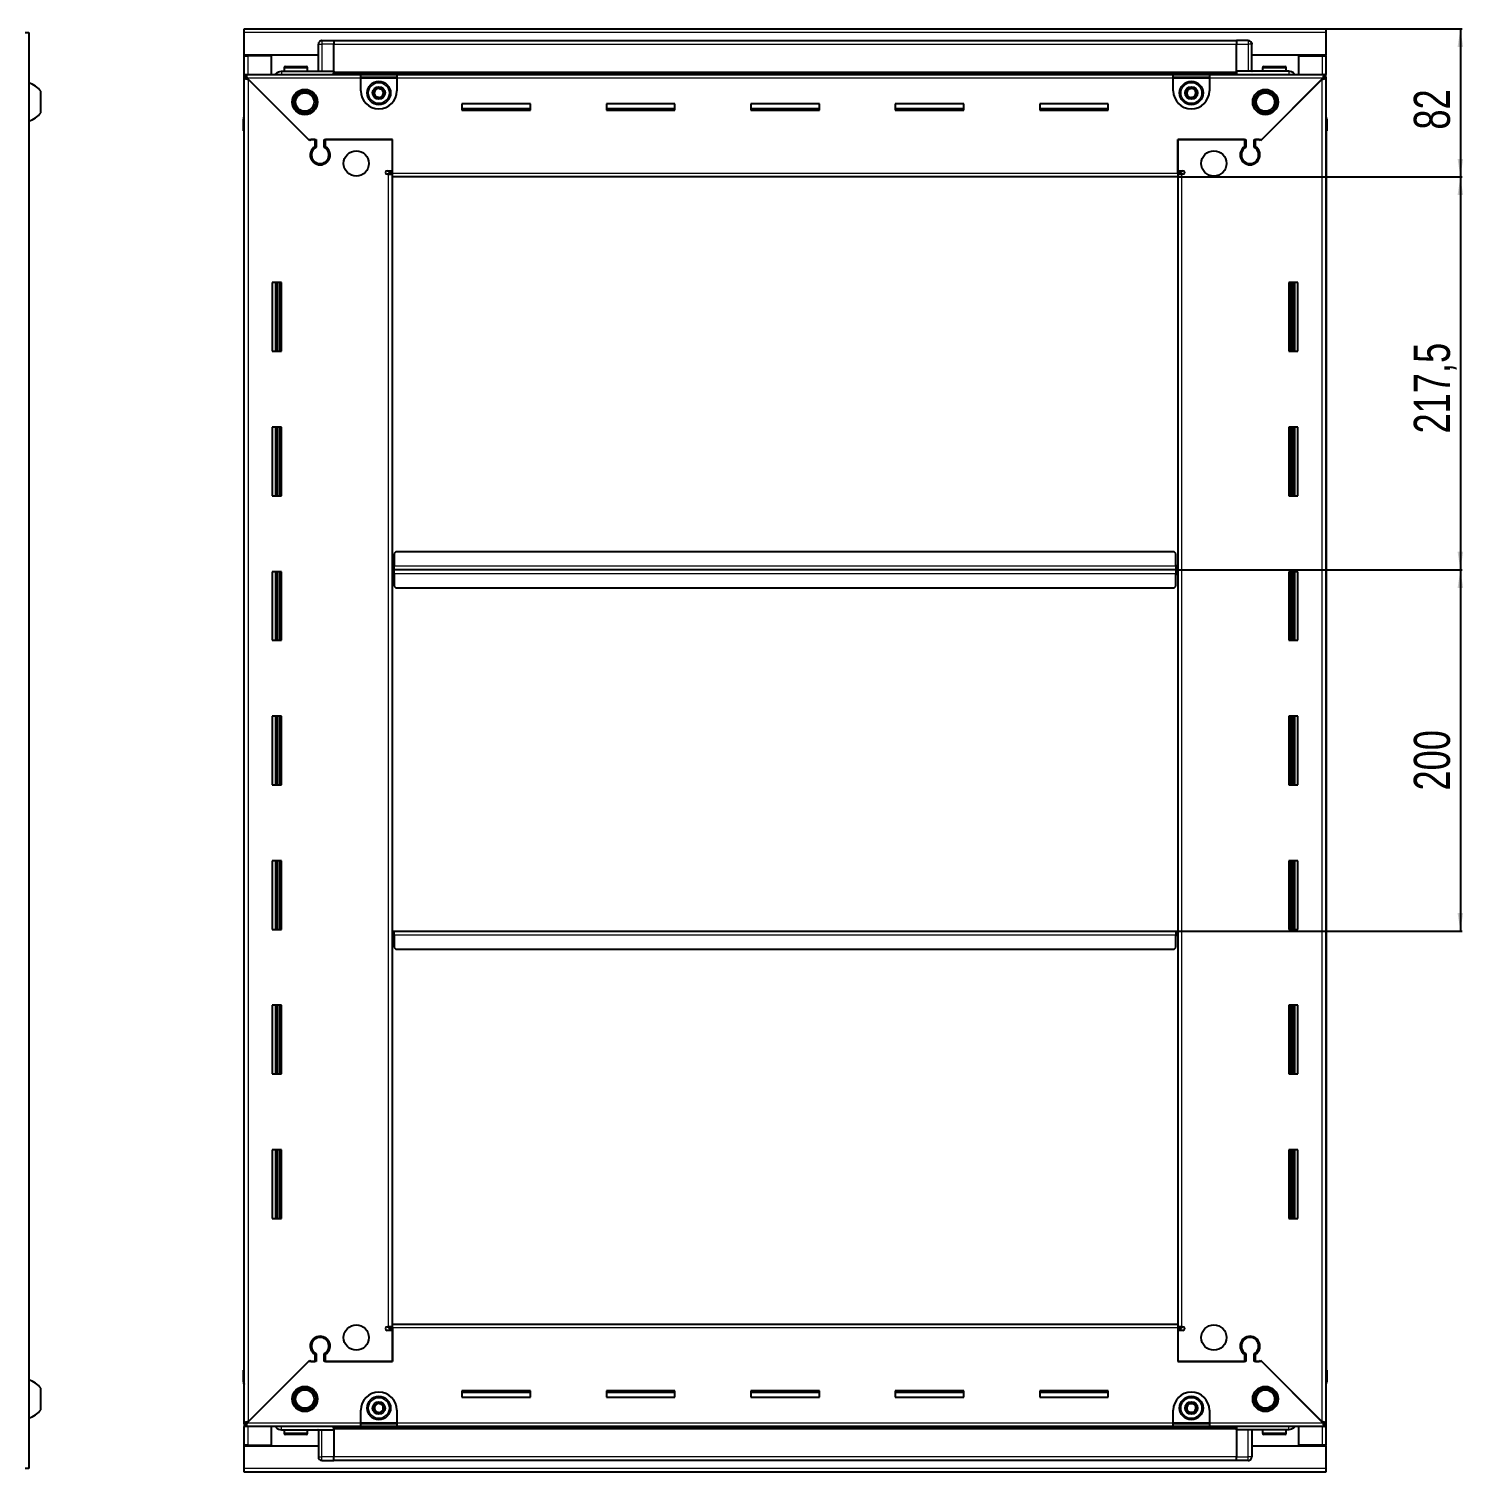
# Model space of a CAD drawing. Header units: millimetres. Extents: x 899 to 4713, y -1308 to 2022.
# Drawn here: x 3918 to 4713, y 1094 to 1893 of the extents above; entities that cross this region are included whole.
import ezdxf

# ---------------------------------------------------------------- set-up
doc = ezdxf.new("R2010")
doc.units = ezdxf.units.MM
doc.layers.add('FORMAT', color=7, linetype='Continuous')
doc.styles.add('SLDTEXTSTYLE0', font='TXT', dxfattribs={"width": 0.75})
doc.dimstyles.new('SLDDIMSTYLE0', dxfattribs={"dimtxt": 20, "dimasz": 10, "dimexe": 0, "dimexo": 0.0625, "dimgap": 5, "dimtad": 2, "dimdec": 1, "dimrnd": 1e-09, "dimzin": 12, "dimdsep": 46, "dimtxsty": 'SLDTEXTSTYLE0', "dimsah": 1, "dimcen": 0.09, "dimadec": 0, "dimazin": 3, "dimtfac": 1, "dimtofl": 0, "dimtmove": 0, "dimatfit": 3, "dimfxl": 0, "dimfrac": 2, "dimtolj": 1, "dimtzin": 12, "dimarcsym": 0})

# ---------------------------------------------------------------- blocks, each defined once
blk = doc.blocks.new('_D_5')
at = {"layer": 'FORMAT'}
for p, q in [((4636.6, 1893.43), (4712.09, 1893.43)), ((4711.09, 1893.43), (4711.09, 1811.43)), ((4554.6, 1811.43), (4712.09, 1811.43))]:
    blk.add_line(p, q, dxfattribs=at)
for points in [[(4711.09, 1893.43), (4709.55, 1883.43), (4712.63, 1883.43)], [(4711.09, 1811.43), (4712.63, 1821.43), (4709.55, 1821.43)]]:
    blk.add_solid(points, dxfattribs=at)
at = {"layer": 'FORMAT', "insert": (4685.31, 1837.66), "char_height": 20, "attachment_point": 1, "rotation": 90, "style": 'SLDTEXTSTYLE0'}
blk.add_mtext('82', dxfattribs=at)
blk = doc.blocks.new('_D_6')
at = {"layer": 'FORMAT'}
for p, q in [((4554.6, 1811.43), (4712.09, 1811.43)), ((4711.09, 1811.43), (4711.09, 1593.93)), ((4553.6, 1593.93), (4712.09, 1593.93))]:
    blk.add_line(p, q, dxfattribs=at)
for points in [[(4711.09, 1811.43), (4709.55, 1801.43), (4712.63, 1801.43)], [(4711.09, 1593.93), (4712.63, 1603.93), (4709.55, 1603.93)]]:
    blk.add_solid(points, dxfattribs=at)
at = {"layer": 'FORMAT', "insert": (4685.31, 1669.43), "char_height": 20, "attachment_point": 1, "rotation": 90, "style": 'SLDTEXTSTYLE0'}
blk.add_mtext('217,5', dxfattribs=at)
blk = doc.blocks.new('_D_7')
at = {"layer": 'FORMAT'}
for p, q in [((4553.6, 1593.93), (4712.09, 1593.93)), ((4711.09, 1593.93), (4711.09, 1393.93)), ((4553.6, 1393.93), (4712.09, 1393.93))]:
    blk.add_line(p, q, dxfattribs=at)
for points in [[(4711.09, 1593.93), (4709.55, 1583.93), (4712.63, 1583.93)], [(4711.09, 1393.93), (4712.63, 1403.93), (4709.55, 1403.93)]]:
    blk.add_solid(points, dxfattribs=at)
at = {"layer": 'FORMAT', "insert": (4685.31, 1471.77), "char_height": 20, "attachment_point": 1, "rotation": 90, "style": 'SLDTEXTSTYLE0'}
blk.add_mtext('200', dxfattribs=at)

msp = doc.modelspace()

# ---------------------------------------------------------------- linework, layer by layer
at = {"color": 7, "linetype": 'Continuous', "lineweight": 25}
for p, q in [((3916.15, 1891.33), (3918.25, 1891.33)), ((3918.25, 1891.33), (3918.25, 1096.53)), ((4037.59, 1893.43), (4636.59, 1893.43)), ((4037.59, 1891.33), (4037.59, 1893.43)), ((4037.59, 1878.93), (4037.59, 1891.33)), ((4079.27, 1886.43), (4079.27, 1886.43)), ((4080.59, 1886.93), (4087.09, 1886.93)), ((4080.59, 1886.93), (4087.09, 1886.93)), ((4087.09, 1886.93), (4087.09, 1886.93)), ((4087.09, 1886.93), (4087.09, 1886.93)), ((4087.09, 1886.93), (4087.09, 1884.93)), ((4587.09, 1886.78), (4087.09, 1886.78)), ((4587.09, 1886.93), (4587.09, 1886.93)), ((4593.59, 1886.93), (4587.09, 1886.93)), ((4593.59, 1886.93), (4587.09, 1886.93)), ((4587.09, 1886.93), (4587.09, 1884.93)), ((4636.59, 1893.43), (4636.59, 1891.33)), ((4636.59, 1891.33), (4636.59, 1878.93)), ((4078.59, 1878.93), (4037.59, 1878.93)), ((4037.59, 1878.43), (4037.59, 1878.93)), ((4037.59, 1868.18), (4037.59, 1878.43)), ((4037.59, 1878.43), (4039.69, 1878.43)), ((4039.09, 1878.43), (4039.09, 1878.93)), ((4052.59, 1878.43), (4039.69, 1878.43)), ((4052.59, 1868.18), (4052.59, 1878.43)), ((4078.59, 1869.93), (4078.59, 1884.93)), ((4087.09, 1869.93), (4087.09, 1884.93)), ((4587.09, 1869.93), (4587.09, 1884.93)), ((4595.59, 1884.93), (4595.59, 1884.93)), ((4595.59, 1869.93), (4595.59, 1884.93)), ((4636.59, 1878.93), (4595.59, 1878.93)), ((4621.59, 1878.43), (4634.49, 1878.43)), ((4621.59, 1868.18), (4621.59, 1878.43)), ((4634.49, 1878.43), (4636.59, 1878.43)), ((4635.09, 1878.43), (4635.09, 1878.93)), ((4636.59, 1878.43), (4636.59, 1878.93)), ((4636.59, 1878.43), (4636.59, 1868.18)), ((4058.09, 1869.93), (4087.09, 1869.93)), ((4059.59, 1871.83), (4059.59, 1869.93)), ((4060.39, 1872.63), (4071.79, 1872.63)), ((4072.59, 1869.93), (4072.59, 1871.83)), ((4087.01, 1868.18), (4087.09, 1869.9)), ((4087.09, 1869.93), (4087.09, 1869.43)), ((4587.09, 1869.93), (4587.09, 1869.43)), ((4616.09, 1869.93), (4587.09, 1869.93)), ((4587.09, 1869.9), (4587.16, 1868.18)), ((4601.59, 1871.83), (4601.59, 1869.93)), ((4602.39, 1872.63), (4613.79, 1872.63)), ((4614.59, 1869.93), (4614.59, 1871.83)), ((4037.59, 1866.68), (4037.59, 1868.18)), ((4037.59, 1868.18), (4038.59, 1868.18)), ((4037.59, 1866.18), (4037.59, 1866.68)), ((4037.59, 1866.68), (4038.59, 1866.68)), ((4037.59, 1121.68), (4037.59, 1866.18)), ((4039.09, 1866.18), (4037.59, 1866.18)), ((4038.59, 1868.18), (4102.09, 1868.18)), ((4038.59, 1866.68), (4038.59, 1868.18)), ((4039.19, 1866.08), (4073.09, 1832.18)), ((4073.79, 1831.48), (4039.69, 1865.58)), ((4087.09, 1868.78), (4587.09, 1868.78)), ((4102.09, 1866.08), (4102.09, 1868.18)), ((4102.09, 1868.18), (4122.09, 1868.18)), ((4102.09, 1866.68), (4122.09, 1866.68)), ((4102.09, 1859.18), (4102.09, 1866.08)), ((4122.09, 1868.18), (4122.09, 1866.08)), ((4122.09, 1868.18), (4552.09, 1868.18)), ((4122.09, 1866.08), (4122.09, 1859.18)), ((4552.09, 1866.08), (4552.09, 1868.18)), ((4552.09, 1868.18), (4572.09, 1868.18)), ((4552.09, 1866.68), (4572.09, 1866.68)), ((4552.09, 1859.18), (4552.09, 1866.08)), ((4572.09, 1868.18), (4635.59, 1868.18)), ((4572.09, 1868.18), (4572.09, 1866.08)), ((4572.09, 1866.08), (4572.09, 1859.18)), ((4634.49, 1865.58), (4600.39, 1831.48)), ((4601.09, 1832.18), (4634.99, 1866.08)), ((4635.09, 1866.18), (4636.59, 1866.18)), ((4635.59, 1866.68), (4635.59, 1868.18)), ((4635.59, 1868.18), (4636.59, 1868.18)), ((4635.59, 1866.68), (4636.59, 1866.68)), ((4636.59, 1866.68), (4636.59, 1868.18)), ((4636.59, 1866.68), (4636.59, 1866.18)), ((4636.59, 1866.18), (4636.59, 1121.68)), ((3924.85, 1846.93), (3924.85, 1858.93)), ((4196.09, 1851.93), (4158.09, 1851.93)), ((4158.09, 1851.93), (4158.09, 1848.43)), ((4196.09, 1849.18), (4158.09, 1849.18)), ((4158.09, 1848.43), (4196.09, 1848.43)), ((4196.09, 1848.43), (4196.09, 1851.93)), ((4276.09, 1851.93), (4238.09, 1851.93)), ((4238.09, 1851.93), (4238.09, 1848.43)), ((4276.09, 1849.18), (4238.09, 1849.18)), ((4238.09, 1848.43), (4276.09, 1848.43)), ((4276.09, 1848.43), (4276.09, 1851.93)), ((4356.09, 1851.93), (4318.09, 1851.93)), ((4318.09, 1851.93), (4318.09, 1848.43)), ((4356.09, 1849.18), (4318.09, 1849.18)), ((4318.09, 1848.43), (4356.09, 1848.43)), ((4356.09, 1848.43), (4356.09, 1851.93)), ((4436.09, 1851.93), (4398.09, 1851.93)), ((4398.09, 1851.93), (4398.09, 1848.43)), ((4436.09, 1849.18), (4398.09, 1849.18)), ((4398.09, 1848.43), (4436.09, 1848.43)), ((4436.09, 1848.43), (4436.09, 1851.93)), ((4516.09, 1851.93), (4478.09, 1851.93)), ((4478.09, 1851.93), (4478.09, 1848.43)), ((4516.09, 1849.18), (4478.09, 1849.18)), ((4478.09, 1848.43), (4516.09, 1848.43)), ((4516.09, 1848.43), (4516.09, 1851.93)), ((4037.09, 1843.43), (4037.09, 1836.93)), ((4037.09, 1836.93), (4037.09, 1843.43)), ((4636.59, 1844.76), (4636.59, 1844.76)), ((4637.09, 1843.43), (4637.09, 1836.93)), ((4637.09, 1836.93), (4637.09, 1843.43)), ((4037.09, 1836.93), (4037.09, 1836.93)), ((4037.59, 1836.93), (4037.09, 1836.93)), ((4037.24, 1836.93), (4037.24, 1150.93)), ((4073.09, 1832.18), (4077.29, 1832.18)), ((4074.49, 1832.18), (4073.79, 1831.48)), ((4076.59, 1832.18), (4074.49, 1832.18)), ((4076.59, 1832.18), (4076.59, 1828.29)), ((4077.29, 1832.18), (4077.29, 1827.9)), ((4081.89, 1832.18), (4119.59, 1832.18)), ((4081.89, 1827.9), (4081.89, 1832.18)), ((4082.59, 1828.29), (4082.59, 1832.18)), ((4119.59, 1832.18), (4082.59, 1832.18)), ((4119.59, 1813.53), (4119.59, 1832.18)), ((4119.59, 1814.93), (4119.59, 1832.18)), ((4554.59, 1832.18), (4592.29, 1832.18)), ((4554.59, 1813.53), (4554.59, 1832.18)), ((4554.59, 1832.18), (4554.59, 1814.93)), ((4591.59, 1832.18), (4554.59, 1832.18)), ((4591.59, 1832.18), (4591.59, 1828.29)), ((4592.29, 1832.18), (4592.29, 1827.9)), ((4596.89, 1832.18), (4601.09, 1832.18)), ((4596.89, 1827.9), (4596.89, 1832.18)), ((4599.69, 1832.18), (4597.59, 1832.18)), ((4597.59, 1828.29), (4597.59, 1832.18)), ((4600.39, 1831.48), (4599.69, 1832.18)), ((4636.59, 1836.93), (4637.09, 1836.93)), ((4636.94, 1150.93), (4636.94, 1836.93)), ((4637.09, 1836.93), (4637.09, 1836.93)), ((4637.09, 1836.93), (4637.09, 1836.93)), ((4077.59, 1819.32), (4077.59, 1818.56)), ((4116.74, 1814.93), (4119.59, 1814.93)), ((4119.59, 1813.93), (4117.59, 1813.93)), ((4117.59, 1813.93), (4117.59, 1812.93)), ((4554.59, 1814.93), (4557.44, 1814.93)), ((4556.59, 1813.93), (4554.59, 1813.93)), ((4556.59, 1812.93), (4556.59, 1813.93)), ((4596.59, 1819.32), (4596.59, 1818.56)), ((4117.49, 1812.93), (4116.74, 1812.93)), ((4117.49, 1812.93), (4119.59, 1812.93)), ((4119.59, 1811.43), (4119.59, 1813.53)), ((4554.59, 1811.43), (4119.59, 1811.43)), ((4119.59, 1176.43), (4119.59, 1811.43)), ((4554.59, 1813.53), (4554.59, 1811.43)), ((4554.59, 1812.93), (4556.69, 1812.93)), ((4554.59, 1811.43), (4554.59, 1176.43)), ((4557.44, 1812.93), (4556.69, 1812.93)), ((4058.09, 1752.93), (4053.09, 1752.93)), ((4053.09, 1752.93), (4053.09, 1714.93)), ((4055.24, 1714.93), (4055.24, 1752.93)), ((4057.03, 1714.93), (4057.03, 1752.93)), ((4057.07, 1714.93), (4057.07, 1752.93)), ((4058.09, 1714.93), (4058.09, 1752.93)), ((4616.09, 1752.93), (4616.09, 1714.93)), ((4621.09, 1752.93), (4616.09, 1752.93)), ((4617.11, 1752.93), (4617.11, 1714.93)), ((4617.15, 1752.93), (4617.15, 1714.93)), ((4618.94, 1752.93), (4618.94, 1714.93)), ((4621.09, 1714.93), (4621.09, 1752.93)), ((4053.09, 1714.93), (4058.09, 1714.93)), ((4616.09, 1714.93), (4621.09, 1714.93)), ((4058.09, 1672.93), (4053.09, 1672.93)), ((4053.09, 1672.93), (4053.09, 1634.93)), ((4055.24, 1634.93), (4055.24, 1672.93)), ((4057.03, 1634.93), (4057.03, 1672.93)), ((4057.07, 1634.93), (4057.07, 1672.93)), ((4058.09, 1634.93), (4058.09, 1672.93)), ((4616.09, 1672.93), (4616.09, 1634.93)), ((4621.09, 1672.93), (4616.09, 1672.93)), ((4617.11, 1672.93), (4617.11, 1634.93)), ((4617.15, 1672.93), (4617.15, 1634.93)), ((4618.94, 1672.93), (4618.94, 1634.93)), ((4621.09, 1634.93), (4621.09, 1672.93)), ((4053.09, 1634.93), (4058.09, 1634.93)), ((4616.09, 1634.93), (4621.09, 1634.93)), ((4121.59, 1603.93), (4120.59, 1602.93)), ((4120.59, 1602.93), (4120.59, 1596.03)), ((4552.59, 1603.93), (4121.59, 1603.93)), ((4553.59, 1602.93), (4552.59, 1603.93)), ((4553.59, 1596.03), (4553.59, 1602.93)), ((4058.09, 1592.93), (4053.09, 1592.93)), ((4053.09, 1592.93), (4053.09, 1554.93)), ((4055.24, 1554.93), (4055.24, 1592.93)), ((4057.03, 1554.93), (4057.03, 1592.93)), ((4057.07, 1554.93), (4057.07, 1592.93)), ((4058.09, 1554.93), (4058.09, 1592.93)), ((4120.34, 1593.93), (4119.59, 1593.93)), ((4120.59, 1596.78), (4120.34, 1596.78)), ((4120.34, 1596.78), (4120.34, 1593.93)), ((4120.34, 1593.93), (4120.34, 1591.08)), ((4120.34, 1591.08), (4120.59, 1591.08)), ((4120.59, 1593.93), (4120.59, 1596.03)), ((4120.59, 1591.83), (4120.59, 1593.93)), ((4553.59, 1593.93), (4120.59, 1593.93)), ((4120.59, 1591.83), (4120.59, 1584.93)), ((4553.84, 1596.78), (4553.59, 1596.78)), ((4553.59, 1596.03), (4553.59, 1593.93)), ((4553.59, 1593.93), (4553.59, 1591.83)), ((4553.59, 1584.93), (4553.59, 1591.83)), ((4553.59, 1591.08), (4553.84, 1591.08)), ((4553.84, 1593.93), (4553.84, 1596.78)), ((4553.84, 1591.08), (4553.84, 1593.93)), ((4554.59, 1593.93), (4553.84, 1593.93)), ((4616.09, 1592.93), (4616.09, 1554.93)), ((4621.09, 1592.93), (4616.09, 1592.93)), ((4617.11, 1592.93), (4617.11, 1554.93)), ((4617.15, 1592.93), (4617.15, 1554.93)), ((4618.94, 1592.93), (4618.94, 1554.93)), ((4621.09, 1554.93), (4621.09, 1592.93)), ((4120.59, 1584.93), (4121.59, 1583.93)), ((4121.59, 1583.93), (4552.59, 1583.93)), ((4552.59, 1583.93), (4553.59, 1584.93)), ((4053.09, 1554.93), (4058.09, 1554.93)), ((4616.09, 1554.93), (4621.09, 1554.93)), ((4058.09, 1512.93), (4053.09, 1512.93)), ((4053.09, 1512.93), (4053.09, 1474.93)), ((4055.24, 1474.93), (4055.24, 1512.93)), ((4057.03, 1474.93), (4057.03, 1512.93)), ((4057.07, 1474.93), (4057.07, 1512.93)), ((4058.09, 1474.93), (4058.09, 1512.93)), ((4616.09, 1512.93), (4616.09, 1474.93)), ((4621.09, 1512.93), (4616.09, 1512.93)), ((4617.11, 1512.93), (4617.11, 1474.93)), ((4617.15, 1512.93), (4617.15, 1474.93)), ((4618.94, 1512.93), (4618.94, 1474.93)), ((4621.09, 1474.93), (4621.09, 1512.93)), ((4053.09, 1474.93), (4058.09, 1474.93)), ((4616.09, 1474.93), (4621.09, 1474.93)), ((4058.09, 1432.93), (4053.09, 1432.93)), ((4053.09, 1432.93), (4053.09, 1394.93)), ((4055.24, 1394.93), (4055.24, 1432.93)), ((4057.03, 1394.93), (4057.03, 1432.93)), ((4057.07, 1394.93), (4057.07, 1432.93)), ((4058.09, 1394.93), (4058.09, 1432.93)), ((4616.09, 1432.93), (4616.09, 1394.93)), ((4621.09, 1432.93), (4616.09, 1432.93)), ((4617.11, 1432.93), (4617.11, 1394.93)), ((4617.15, 1432.93), (4617.15, 1394.93)), ((4618.94, 1432.93), (4618.94, 1394.93)), ((4621.09, 1394.93), (4621.09, 1432.93)), ((4053.09, 1394.93), (4058.09, 1394.93)), ((4119.59, 1393.93), (4120.34, 1393.93)), ((4120.34, 1393.93), (4120.34, 1391.08)), ((4120.34, 1391.08), (4120.59, 1391.08)), ((4120.59, 1391.83), (4120.59, 1393.93)), ((4120.59, 1393.93), (4553.59, 1393.93)), ((4120.59, 1391.83), (4120.59, 1384.93)), ((4553.59, 1393.93), (4553.59, 1391.83)), ((4553.59, 1384.93), (4553.59, 1391.83)), ((4553.59, 1391.08), (4553.84, 1391.08)), ((4553.84, 1391.08), (4553.84, 1393.93)), ((4553.84, 1393.93), (4554.59, 1393.93)), ((4616.09, 1394.93), (4621.09, 1394.93)), ((4120.59, 1384.93), (4121.59, 1383.93)), ((4121.59, 1383.93), (4552.59, 1383.93)), ((4552.59, 1383.93), (4553.59, 1384.93)), ((4058.09, 1352.93), (4053.09, 1352.93)), ((4053.09, 1352.93), (4053.09, 1314.93)), ((4055.24, 1314.93), (4055.24, 1352.93)), ((4057.03, 1314.93), (4057.03, 1352.93)), ((4057.07, 1314.93), (4057.07, 1352.93)), ((4058.09, 1314.93), (4058.09, 1352.93)), ((4616.09, 1352.93), (4616.09, 1314.93)), ((4621.09, 1352.93), (4616.09, 1352.93)), ((4617.11, 1352.93), (4617.11, 1314.93)), ((4617.15, 1352.93), (4617.15, 1314.93)), ((4618.94, 1352.93), (4618.94, 1314.93)), ((4621.09, 1314.93), (4621.09, 1352.93)), ((4053.09, 1314.93), (4058.09, 1314.93)), ((4616.09, 1314.93), (4621.09, 1314.93)), ((4058.09, 1272.93), (4053.09, 1272.93)), ((4053.09, 1272.93), (4053.09, 1234.93)), ((4055.24, 1234.93), (4055.24, 1272.93)), ((4057.03, 1234.93), (4057.03, 1272.93)), ((4057.07, 1234.93), (4057.07, 1272.93)), ((4058.09, 1234.93), (4058.09, 1272.93)), ((4616.09, 1272.93), (4616.09, 1234.93)), ((4621.09, 1272.93), (4616.09, 1272.93)), ((4617.11, 1272.93), (4617.11, 1234.93)), ((4617.15, 1272.93), (4617.15, 1234.93)), ((4618.94, 1272.93), (4618.94, 1234.93)), ((4621.09, 1234.93), (4621.09, 1272.93)), ((4053.09, 1234.93), (4058.09, 1234.93)), ((4616.09, 1234.93), (4621.09, 1234.93)), ((4116.74, 1174.93), (4117.49, 1174.93)), ((4119.59, 1174.93), (4117.49, 1174.93)), ((4117.59, 1174.93), (4117.59, 1173.93)), ((4119.59, 1176.43), (4554.59, 1176.43)), ((4119.59, 1174.33), (4119.59, 1176.43)), ((4554.59, 1176.43), (4554.59, 1174.33)), ((4556.69, 1174.93), (4554.59, 1174.93)), ((4556.59, 1173.93), (4556.59, 1174.93)), ((4556.69, 1174.93), (4557.44, 1174.93)), ((4077.59, 1169.31), (4077.59, 1168.55)), ((4119.59, 1172.93), (4116.74, 1172.93)), ((4117.59, 1173.93), (4119.59, 1173.93)), ((4119.59, 1174.33), (4119.59, 1155.68)), ((4119.59, 1155.68), (4119.59, 1172.93)), ((4554.59, 1174.33), (4554.59, 1155.68)), ((4554.59, 1173.93), (4556.59, 1173.93)), ((4554.59, 1172.93), (4554.59, 1155.68)), ((4557.44, 1172.93), (4554.59, 1172.93)), ((4596.59, 1169.31), (4596.59, 1168.55)), ((4076.59, 1159.57), (4076.59, 1155.68)), ((4077.29, 1159.97), (4077.29, 1155.68)), ((4081.89, 1155.68), (4081.89, 1159.97)), ((4082.59, 1155.68), (4082.59, 1159.57)), ((4591.59, 1159.57), (4591.59, 1155.68)), ((4592.29, 1159.97), (4592.29, 1155.68)), ((4596.89, 1155.68), (4596.89, 1159.97)), ((4597.59, 1155.68), (4597.59, 1159.57)), ((4037.09, 1144.43), (4037.09, 1150.93)), ((4037.09, 1150.93), (4037.09, 1150.93)), ((4037.09, 1150.93), (4037.09, 1150.93)), ((4037.09, 1150.93), (4037.09, 1144.43)), ((4037.59, 1150.93), (4037.09, 1150.93)), ((4073.09, 1155.68), (4039.19, 1121.78)), ((4039.69, 1122.28), (4073.79, 1156.38)), ((4077.29, 1155.68), (4073.09, 1155.68)), ((4073.79, 1156.38), (4074.49, 1155.68)), ((4074.49, 1155.68), (4076.59, 1155.68)), ((4119.59, 1155.68), (4081.89, 1155.68)), ((4082.59, 1155.68), (4119.59, 1155.68)), ((4592.29, 1155.68), (4554.59, 1155.68)), ((4554.59, 1155.68), (4591.59, 1155.68)), ((4601.09, 1155.68), (4596.89, 1155.68)), ((4597.59, 1155.68), (4599.69, 1155.68)), ((4599.69, 1155.68), (4600.39, 1156.38)), ((4600.39, 1156.38), (4634.49, 1122.28)), ((4634.99, 1121.78), (4601.09, 1155.68)), ((4636.59, 1150.93), (4637.09, 1150.93)), ((4637.09, 1150.93), (4637.09, 1150.93)), ((4637.09, 1144.43), (4637.09, 1150.93)), ((4637.09, 1150.93), (4637.09, 1144.43)), ((4037.59, 1143.11), (4037.59, 1143.11)), ((3924.85, 1128.93), (3924.85, 1140.93)), ((4196.09, 1139.43), (4158.09, 1139.43)), ((4158.09, 1139.43), (4158.09, 1135.93)), ((4158.09, 1138.68), (4196.09, 1138.68)), ((4158.09, 1135.93), (4196.09, 1135.93)), ((4196.09, 1135.93), (4196.09, 1139.43)), ((4276.09, 1139.43), (4238.09, 1139.43)), ((4238.09, 1139.43), (4238.09, 1135.93)), ((4238.09, 1138.68), (4276.09, 1138.68)), ((4238.09, 1135.93), (4276.09, 1135.93)), ((4276.09, 1135.93), (4276.09, 1139.43)), ((4356.09, 1139.43), (4318.09, 1139.43)), ((4318.09, 1139.43), (4318.09, 1135.93)), ((4318.09, 1138.68), (4356.09, 1138.68)), ((4318.09, 1135.93), (4356.09, 1135.93)), ((4356.09, 1135.93), (4356.09, 1139.43)), ((4436.09, 1139.43), (4398.09, 1139.43)), ((4398.09, 1139.43), (4398.09, 1135.93)), ((4398.09, 1138.68), (4436.09, 1138.68)), ((4398.09, 1135.93), (4436.09, 1135.93)), ((4436.09, 1135.93), (4436.09, 1139.43)), ((4516.09, 1139.43), (4478.09, 1139.43)), ((4478.09, 1139.43), (4478.09, 1135.93)), ((4478.09, 1138.68), (4516.09, 1138.68)), ((4478.09, 1135.93), (4516.09, 1135.93)), ((4516.09, 1135.93), (4516.09, 1139.43)), ((4102.09, 1121.78), (4102.09, 1128.68)), ((4122.09, 1128.68), (4122.09, 1121.78)), ((4552.09, 1121.78), (4552.09, 1128.68)), ((4572.09, 1128.68), (4572.09, 1121.78)), ((4037.59, 1121.18), (4037.59, 1121.68)), ((4039.09, 1121.68), (4037.59, 1121.68)), ((4037.59, 1121.18), (4037.59, 1119.68)), ((4038.59, 1121.18), (4037.59, 1121.18)), ((4037.59, 1109.43), (4037.59, 1119.68)), ((4038.59, 1119.68), (4037.59, 1119.68)), ((4038.59, 1121.18), (4038.59, 1119.68)), ((4102.09, 1119.68), (4038.59, 1119.68)), ((4052.59, 1109.43), (4052.59, 1119.68)), ((4087.09, 1117.97), (4087.01, 1119.68)), ((4587.09, 1119.08), (4087.09, 1119.08)), ((4102.09, 1119.68), (4102.09, 1121.78)), ((4122.09, 1121.18), (4102.09, 1121.18)), ((4122.09, 1119.68), (4102.09, 1119.68)), ((4122.09, 1121.78), (4122.09, 1119.68)), ((4552.09, 1119.68), (4122.09, 1119.68)), ((4552.09, 1119.68), (4552.09, 1121.78)), ((4572.09, 1121.18), (4552.09, 1121.18)), ((4572.09, 1119.68), (4552.09, 1119.68)), ((4572.09, 1121.78), (4572.09, 1119.68)), ((4635.59, 1119.68), (4572.09, 1119.68)), ((4587.16, 1119.68), (4587.09, 1117.97)), ((4621.59, 1109.43), (4621.59, 1119.68)), ((4635.09, 1121.68), (4636.59, 1121.68)), ((4635.59, 1121.18), (4635.59, 1119.68)), ((4636.59, 1121.18), (4635.59, 1121.18)), ((4636.59, 1119.68), (4635.59, 1119.68)), ((4636.59, 1121.68), (4636.59, 1121.18)), ((4636.59, 1121.18), (4636.59, 1119.68)), ((4636.59, 1119.68), (4636.59, 1109.43)), ((4058.09, 1117.93), (4087.09, 1117.93)), ((4059.59, 1117.93), (4059.59, 1116.03)), ((4064.16, 1115.23), (4060.39, 1115.23)), ((4071.79, 1115.23), (4064.16, 1115.23)), ((4072.59, 1116.03), (4072.59, 1117.93)), ((4078.59, 1117.93), (4078.59, 1102.93)), ((4087.09, 1117.93), (4087.09, 1118.43)), ((4087.09, 1117.93), (4087.09, 1102.93)), ((4587.09, 1117.93), (4587.09, 1118.43)), ((4616.09, 1117.93), (4587.09, 1117.93)), ((4587.09, 1117.93), (4587.09, 1102.93)), ((4595.59, 1117.93), (4595.59, 1102.93)), ((4601.59, 1117.93), (4601.59, 1116.03)), ((4609.38, 1115.23), (4602.39, 1115.23)), ((4613.79, 1115.23), (4609.38, 1115.23)), ((4614.59, 1116.03), (4614.59, 1117.93)), ((4039.69, 1109.43), (4037.59, 1109.43)), ((4037.59, 1108.93), (4037.59, 1109.43)), ((4037.59, 1096.53), (4037.59, 1108.93)), ((4037.59, 1108.93), (4078.59, 1108.93)), ((4039.09, 1108.93), (4039.09, 1109.43)), ((4039.69, 1109.43), (4052.59, 1109.43)), ((4078.59, 1102.93), (4078.59, 1102.93)), ((4087.09, 1100.93), (4087.09, 1102.93)), ((4587.09, 1100.93), (4587.09, 1102.93)), ((4595.59, 1108.93), (4636.59, 1108.93)), ((4634.49, 1109.43), (4621.59, 1109.43)), ((4636.59, 1109.43), (4634.49, 1109.43)), ((4635.09, 1108.93), (4635.09, 1109.43)), ((4636.59, 1108.93), (4636.59, 1109.43)), ((4636.59, 1108.93), (4636.59, 1096.53)), ((3918.25, 1096.53), (3916.15, 1096.53)), ((4037.59, 1094.43), (4037.59, 1096.53)), ((4080.59, 1100.93), (4087.09, 1100.93)), ((4080.59, 1100.93), (4087.09, 1100.93)), ((4087.09, 1101.08), (4587.09, 1101.08)), ((4087.09, 1100.93), (4087.09, 1100.93)), ((4593.59, 1100.93), (4587.09, 1100.93)), ((4587.09, 1100.93), (4587.09, 1100.93)), ((4587.09, 1100.93), (4587.09, 1100.93)), ((4593.59, 1100.93), (4587.09, 1100.93)), ((4594.91, 1101.43), (4594.91, 1101.43)), ((4636.59, 1096.53), (4636.59, 1094.43)), ((4636.59, 1094.43), (4037.59, 1094.43))]:
    msp.add_line(p, q, dxfattribs=at)
at = {"color": 8, "linetype": 'Continuous', "lineweight": 18}
for p, q in [((4636.59, 1891.33), (4037.59, 1891.33)), ((4080.59, 1886.93), (4080.59, 1884.93)), ((4593.59, 1886.93), (4593.59, 1884.93)), ((4039.69, 1878.43), (4039.69, 1878.93)), ((4039.69, 1868.18), (4039.69, 1878.43)), ((4078.59, 1884.93), (4080.59, 1884.93)), ((4080.59, 1884.93), (4080.59, 1869.93)), ((4087.09, 1884.93), (4080.59, 1884.93)), ((4587.09, 1884.78), (4087.09, 1884.78)), ((4587.09, 1884.93), (4593.59, 1884.93)), ((4593.59, 1884.93), (4593.59, 1869.93)), ((4595.59, 1884.93), (4593.59, 1884.93)), ((4634.49, 1878.93), (4634.49, 1878.43)), ((4634.49, 1878.43), (4634.49, 1868.18)), ((4059.59, 1871.83), (4072.59, 1871.83)), ((4601.59, 1871.83), (4614.59, 1871.83)), ((4102.09, 1866.08), (4039.19, 1866.08)), ((4039.69, 1865.58), (4039.69, 1122.28)), ((4587.09, 1869.43), (4087.09, 1869.43)), ((4587.09, 1868.2), (4087.09, 1868.2)), ((4102.09, 1866.08), (4122.09, 1866.08)), ((4552.09, 1866.08), (4122.09, 1866.08)), ((4552.09, 1866.08), (4572.09, 1866.08)), ((4634.99, 1866.08), (4572.09, 1866.08)), ((4634.49, 1122.28), (4634.49, 1865.58)), ((4037.59, 1843.43), (4037.09, 1843.43)), ((4636.59, 1843.43), (4637.09, 1843.43)), ((4117.49, 1174.93), (4117.49, 1812.93)), ((4119.59, 1813.53), (4554.59, 1813.53)), ((4556.69, 1812.93), (4556.69, 1174.93)), ((4054.59, 1752.93), (4054.59, 1714.93)), ((4055.82, 1752.93), (4055.82, 1714.93)), ((4618.35, 1714.93), (4618.35, 1752.93)), ((4619.59, 1714.93), (4619.59, 1752.93)), ((4054.59, 1672.93), (4054.59, 1634.93)), ((4055.82, 1672.93), (4055.82, 1634.93)), ((4618.35, 1634.93), (4618.35, 1672.93)), ((4619.59, 1634.93), (4619.59, 1672.93)), ((4054.59, 1592.93), (4054.59, 1554.93)), ((4055.82, 1592.93), (4055.82, 1554.93)), ((4553.59, 1596.03), (4120.59, 1596.03)), ((4120.59, 1591.83), (4553.59, 1591.83)), ((4618.35, 1554.93), (4618.35, 1592.93)), ((4619.59, 1554.93), (4619.59, 1592.93)), ((4054.59, 1512.93), (4054.59, 1474.93)), ((4055.82, 1512.93), (4055.82, 1474.93)), ((4618.35, 1474.93), (4618.35, 1512.93)), ((4619.59, 1474.93), (4619.59, 1512.93)), ((4054.59, 1432.93), (4054.59, 1394.93)), ((4055.82, 1432.93), (4055.82, 1394.93)), ((4618.35, 1394.93), (4618.35, 1432.93)), ((4619.59, 1394.93), (4619.59, 1432.93)), ((4120.59, 1391.83), (4553.59, 1391.83)), ((4054.59, 1352.93), (4054.59, 1314.93)), ((4055.82, 1352.93), (4055.82, 1314.93)), ((4618.35, 1314.93), (4618.35, 1352.93)), ((4619.59, 1314.93), (4619.59, 1352.93)), ((4054.59, 1272.93), (4054.59, 1234.93)), ((4055.82, 1272.93), (4055.82, 1234.93)), ((4618.35, 1234.93), (4618.35, 1272.93)), ((4619.59, 1234.93), (4619.59, 1272.93)), ((4554.59, 1174.33), (4119.59, 1174.33)), ((4037.59, 1144.43), (4037.09, 1144.43)), ((4636.59, 1144.43), (4637.09, 1144.43)), ((4039.19, 1121.78), (4102.09, 1121.78)), ((4039.69, 1109.43), (4039.69, 1119.68)), ((4087.09, 1119.67), (4587.09, 1119.67)), ((4122.09, 1121.78), (4102.09, 1121.78)), ((4122.09, 1121.78), (4552.09, 1121.78)), ((4572.09, 1121.78), (4552.09, 1121.78)), ((4572.09, 1121.78), (4634.99, 1121.78)), ((4634.49, 1119.68), (4634.49, 1109.43)), ((4063.89, 1116.03), (4059.59, 1116.03)), ((4072.59, 1116.03), (4063.89, 1116.03)), ((4080.59, 1102.93), (4080.59, 1117.93)), ((4087.09, 1118.43), (4587.09, 1118.43)), ((4593.59, 1102.93), (4593.59, 1117.93)), ((4609.56, 1116.03), (4601.59, 1116.03)), ((4614.59, 1116.03), (4609.56, 1116.03)), ((4039.69, 1108.93), (4039.69, 1109.43)), ((4078.59, 1102.93), (4080.59, 1102.93)), ((4087.09, 1102.93), (4080.59, 1102.93)), ((4080.59, 1100.93), (4080.59, 1102.93)), ((4087.09, 1103.08), (4587.09, 1103.08)), ((4587.09, 1102.93), (4593.59, 1102.93)), ((4595.59, 1102.93), (4593.59, 1102.93)), ((4593.59, 1100.93), (4593.59, 1102.93)), ((4634.49, 1109.43), (4634.49, 1108.93)), ((4636.59, 1096.53), (4037.59, 1096.53))]:
    msp.add_line(p, q, dxfattribs=at)
at = {"color": 7, "linetype": 'Continuous', "lineweight": 25, "flags": 128}
msp.add_lwpolyline([(4595.44, 1885.69), (4595.55, 1885.32), (4595.59, 1884.93)], dxfattribs=at)
at = {"color": 7, "linetype": 'Continuous', "lineweight": 25}
for centre, radius in [((4112.09, 1857.93), 6.5), ((4562.09, 1857.93), 6.5), ((4071.09, 1852.93), 7), ((4071.09, 1852.93), 6.03), ((4071.09, 1852.93), 5.1), ((4112.09, 1857.93), 3.46), ((4562.09, 1857.93), 3.46), ((4603.09, 1852.93), 7), ((4603.09, 1852.93), 6.03), ((4603.09, 1852.93), 5.1), ((4099.59, 1818.93), 7), ((4574.59, 1818.93), 7), ((4099.59, 1168.93), 7), ((4574.59, 1168.93), 7), ((4071.09, 1134.93), 7), ((4071.09, 1134.93), 6.02), ((4071.09, 1134.93), 5.1), ((4112.09, 1129.93), 6.5), ((4562.09, 1129.93), 6.5), ((4603.09, 1134.93), 7), ((4603.09, 1134.93), 6.02), ((4603.09, 1134.93), 5.1), ((4112.09, 1129.93), 3.46), ((4562.09, 1129.93), 3.46)]:
    msp.add_circle(centre, radius, dxfattribs=at)
at = {"color": 8, "linetype": 'Continuous', "lineweight": 18}
for centre in [(4112.09, 1857.93), (4562.09, 1857.93), (4112.09, 1129.93), (4562.09, 1129.93)]:
    msp.add_circle(centre, 5.7, dxfattribs=at)
at = {"color": 7, "linetype": 'Continuous', "lineweight": 25}
for centre, radius, start, end in [((4080.59, 1884.93), 2, 90, 180), ((4080.59, 1884.93), 2, 90, 131.40962), ((4593.59, 1884.93), 2, 0, 90), ((4060.39, 1871.83), 0.8, 90, 180), ((4071.79, 1871.83), 0.8, 0, 90), ((4078.39, 1870.13), 0.2, 270, 0), ((4595.79, 1870.13), 0.2, 180, 270), ((4602.39, 1871.83), 0.8, 90, 180), ((4613.79, 1871.83), 0.8, 0, 90), ((3915.22, 1851.91), 11.91, 36.1266, 75.29965), ((4112.09, 1859.18), 10, 180, 270), ((4112.09, 1857.93), 2.5, 134.01559, 194.01559), ((4112.09, 1857.93), 2.5, 194.01559, 254.01559), ((4112.09, 1857.93), 2.5, 74.01559, 134.01559), ((4112.09, 1857.93), 2.5, 254.01559, 314.01559), ((4112.09, 1859.18), 10, 270, 0), ((4112.09, 1857.93), 2.5, 14.01559, 74.01559), ((4112.09, 1857.93), 2.5, 314.01559, 14.01559), ((4562.09, 1859.18), 10, 180, 270), ((4562.09, 1857.93), 2.5, 160.11158, 220.11158), ((4562.09, 1857.93), 2.5, 100.11158, 160.11158), ((4562.09, 1857.93), 2.5, 220.11158, 280.11158), ((4562.09, 1857.93), 2.5, 40.11158, 100.11158), ((4562.09, 1859.18), 10, 270, 0), ((4562.09, 1857.93), 2.5, 280.11158, 340.11158), ((4562.09, 1857.93), 2.5, 340.11158, 40.11158), ((3915.22, 1853.96), 11.91, 284.70035, 323.8734), ((4039.09, 1843.43), 2, 138.59038, 180), ((4635.09, 1843.43), 2, 360, 41.40962), ((4635.09, 1843.43), 2, 0, 41.40962), ((4079.59, 1823.68), 5.5, 123.05573, 56.94427), ((4079.59, 1823.68), 4.8, 118.63099, 61.36901), ((4594.59, 1823.68), 5.5, 123.05573, 56.94427), ((4594.59, 1823.68), 4.8, 118.63099, 61.36901), ((4116.74, 1813.93), 1, 90, 270), ((4557.44, 1813.93), 1, 270, 90), ((4116.74, 1173.93), 1, 90, 270), ((4557.44, 1173.93), 1, 270, 90), ((4079.59, 1164.18), 5.5, 303.05573, 236.94427), ((4079.59, 1164.18), 4.8, 298.63099, 241.36901), ((4594.59, 1164.18), 5.5, 303.05573, 236.94427), ((4594.59, 1164.18), 4.8, 298.63099, 241.36901), ((3915.22, 1133.91), 11.91, 36.1266, 75.29965), ((4039.09, 1144.43), 2, 180, 199.56674), ((4039.09, 1144.43), 2, 180, 221.40962), ((4039.09, 1144.43), 2, 213.78451, 221.40962), ((4635.09, 1144.43), 2, 318.59038, 0), ((4112.09, 1128.68), 10, 90, 180), ((4112.09, 1128.68), 10, 0, 90), ((4562.09, 1128.68), 10, 90, 180), ((4562.09, 1128.68), 10, 0, 90), ((3915.22, 1135.96), 11.91, 284.70035, 323.8734), ((4112.09, 1129.93), 2.5, 127.47401, 187.47401), ((4112.09, 1129.93), 2.5, 187.47401, 247.47401), ((4112.09, 1129.93), 2.5, 67.47401, 127.47401), ((4112.09, 1129.93), 2.5, 247.47401, 307.47401), ((4112.09, 1129.93), 2.5, 7.47401, 67.47401), ((4112.09, 1129.93), 2.5, 307.47401, 7.47401), ((4562.09, 1129.93), 2.5, 147.04236, 207.04236), ((4562.09, 1129.93), 2.5, 207.04236, 267.04236), ((4562.09, 1129.93), 2.5, 87.04236, 147.04236), ((4562.09, 1129.93), 2.5, 267.04236, 327.04236), ((4562.09, 1129.93), 2.5, 27.04236, 87.04236), ((4562.09, 1129.93), 2.5, 327.04236, 27.04236), ((4060.39, 1116.03), 0.8, 180, 270), ((4071.79, 1116.03), 0.8, 270, 360), ((4078.39, 1117.73), 0.2, 0, 90), ((4595.79, 1117.73), 0.2, 90, 180), ((4602.39, 1116.03), 0.8, 180, 270), ((4613.79, 1116.03), 0.8, 270, 360), ((4080.59, 1102.93), 2, 180, 270), ((4593.59, 1102.93), 2, 270, 0), ((4593.59, 1102.93), 2, 270, 288.58003), ((4593.59, 1102.93), 2, 303.94202, 311.40962)]:
    msp.add_arc(centre, radius, start, end, dxfattribs=at)
for points, knots in [([(4054.87, 1868.18), (4054.99, 1868.38), (4055.38, 1869.03), (4056.53, 1869.74), (4057.57, 1869.87), (4058.09, 1869.93)], [0, 0, 0, 0, 0.18225, 0.591125, 1, 1, 1, 1]), ([(4087.09, 1869.93), (4087.09, 1869.9), (4087.09, 1869.82), (4087.09, 1869.2), (4087.09, 1868.64), (4087.09, 1868.27), (4087.09, 1868.26)], [0, 0, 0, 0, 0.330267, 0.660534, 0.990802, 1, 1, 1, 1]), ([(4587.09, 1869.93), (4587.09, 1869.9), (4587.09, 1869.82), (4587.09, 1869.2), (4587.09, 1868.64), (4587.09, 1868.27), (4587.09, 1868.26)], [0, 0, 0, 0, 0.330266, 0.660532, 0.990799, 1, 1, 1, 1]), ([(4619.3, 1868.18), (4619.18, 1868.38), (4618.8, 1869.03), (4617.64, 1869.74), (4616.61, 1869.87), (4616.09, 1869.93)], [0, 0, 0, 0, 0.1822499, 0.5911249, 1, 1, 1, 1]), ([(4037.59, 1866.18), (4037.61, 1866.14), (4037.67, 1866.05), (4038.06, 1865.91), (4038.62, 1865.78), (4039.2, 1865.67), (4039.56, 1865.61), (4039.69, 1865.58)], [0, 0, 0, 0, 0.230255, 0.448522, 0.666786, 0.88505, 1, 1, 1, 1]), ([(4039.19, 1866.08), (4039.14, 1866.34), (4039.05, 1866.83), (4038.92, 1867.47), (4038.79, 1867.94), (4038.68, 1868.16), (4038.61, 1868.18), (4038.59, 1868.18)], [0, 0, 0, 0, 0.230255, 0.448522, 0.666786, 0.88505, 1, 1, 1, 1]), ([(4634.49, 1865.58), (4634.74, 1865.63), (4635.23, 1865.72), (4635.88, 1865.85), (4636.34, 1865.98), (4636.56, 1866.09), (4636.58, 1866.16), (4636.59, 1866.18)], [0, 0, 0, 0, 0.230255, 0.448522, 0.666786, 0.88505, 1, 1, 1, 1]), ([(4635.59, 1868.18), (4635.54, 1868.16), (4635.45, 1868.11), (4635.32, 1867.71), (4635.19, 1867.15), (4635.08, 1866.57), (4635.01, 1866.21), (4634.99, 1866.08)], [0, 0, 0, 0, 0.230255, 0.448522, 0.666786, 0.88505, 1, 1, 1, 1]), ([(4109.31, 1858.73), (4109.68, 1859.09), (4110.38, 1859.76), (4111.07, 1860.42), (4111.39, 1860.73)], [0, 0, 0, 0, 0.534686, 1, 1, 1, 1]), ([(4110.01, 1855.93), (4109.93, 1856.26), (4109.73, 1857.06), (4109.49, 1858.03), (4109.34, 1858.61), (4109.31, 1858.73)], [0, 0, 0, 0, 0.3629006, 0.8668753, 1, 1, 1, 1]), ([(4112.79, 1855.13), (4112.29, 1855.28), (4111.36, 1855.54), (4110.44, 1855.81), (4110.01, 1855.93)], [0, 0, 0, 0, 0.534686, 1, 1, 1, 1]), ([(4111.39, 1860.73), (4111.88, 1860.59), (4112.81, 1860.33), (4113.73, 1860.06), (4114.16, 1859.94)], [0, 0, 0, 0, 0.534686, 1, 1, 1, 1]), ([(4114.86, 1857.14), (4114.49, 1856.78), (4113.8, 1856.11), (4113.11, 1855.44), (4112.79, 1855.13)], [0, 0, 0, 0, 0.534686, 1, 1, 1, 1]), ([(4114.16, 1859.94), (4114.19, 1859.82), (4114.34, 1859.24), (4114.58, 1858.27), (4114.78, 1857.47), (4114.86, 1857.14)], [0, 0, 0, 0, 0.133125, 0.637099, 1, 1, 1, 1]), ([(4559.25, 1857.43), (4559.29, 1857.54), (4559.49, 1858.11), (4559.83, 1859.04), (4560.11, 1859.82), (4560.23, 1860.14)], [0, 0, 0, 0, 0.1331247, 0.6370994, 1, 1, 1, 1]), ([(4561.11, 1855.22), (4560.77, 1855.61), (4560.15, 1856.35), (4559.53, 1857.09), (4559.25, 1857.43)], [0, 0, 0, 0, 0.534686, 1, 1, 1, 1]), ([(4560.23, 1860.14), (4560.74, 1860.23), (4561.69, 1860.4), (4562.63, 1860.57), (4563.07, 1860.65)], [0, 0, 0, 0, 0.534686, 1, 1, 1, 1]), ([(4563.95, 1855.73), (4563.44, 1855.64), (4562.49, 1855.47), (4561.55, 1855.3), (4561.11, 1855.22)], [0, 0, 0, 0, 0.534686, 1, 1, 1, 1]), ([(4563.07, 1860.65), (4563.4, 1860.25), (4564.02, 1859.52), (4564.64, 1858.78), (4564.93, 1858.44)], [0, 0, 0, 0, 0.534686, 1, 1, 1, 1]), ([(4564.93, 1858.44), (4564.81, 1858.12), (4564.53, 1857.34), (4564.19, 1856.41), (4563.99, 1855.84), (4563.95, 1855.73)], [0, 0, 0, 0, 0.362901, 0.866875, 1, 1, 1, 1]), ([(4109.42, 1131.04), (4109.52, 1131.12), (4110, 1131.48), (4110.79, 1132.09), (4111.44, 1132.59), (4111.71, 1132.8)], [0, 0, 0, 0, 0.133125, 0.637099, 1, 1, 1, 1]), ([(4109.8, 1128.18), (4109.73, 1128.69), (4109.6, 1129.65), (4109.48, 1130.6), (4109.42, 1131.04)], [0, 0, 0, 0, 0.534686, 1, 1, 1, 1]), ([(4112.46, 1127.07), (4111.99, 1127.27), (4111.1, 1127.64), (4110.21, 1128.01), (4109.8, 1128.18)], [0, 0, 0, 0, 0.534686, 1, 1, 1, 1]), ([(4111.71, 1132.8), (4112.19, 1132.6), (4113.08, 1132.23), (4113.97, 1131.86), (4114.38, 1131.69)], [0, 0, 0, 0, 0.534686, 1, 1, 1, 1]), ([(4114.75, 1128.83), (4114.48, 1128.62), (4113.83, 1128.12), (4113.04, 1127.51), (4112.56, 1127.15), (4112.46, 1127.07)], [0, 0, 0, 0, 0.362901, 0.866875, 1, 1, 1, 1]), ([(4114.38, 1131.69), (4114.45, 1131.18), (4114.57, 1130.22), (4114.7, 1129.27), (4114.75, 1128.83)], [0, 0, 0, 0, 0.534686, 1, 1, 1, 1]), ([(4559.21, 1130.08), (4559.49, 1130.52), (4560.01, 1131.33), (4560.53, 1132.13), (4560.78, 1132.51)], [0, 0, 0, 0, 0.5346859, 1, 1, 1, 1]), ([(4560.52, 1127.51), (4560.28, 1127.97), (4559.84, 1128.83), (4559.41, 1129.69), (4559.21, 1130.08)], [0, 0, 0, 0, 0.534686, 1, 1, 1, 1]), ([(4563.4, 1127.36), (4563.06, 1127.38), (4562.23, 1127.42), (4561.24, 1127.47), (4560.64, 1127.51), (4560.52, 1127.51)], [0, 0, 0, 0, 0.362901, 0.866875, 1, 1, 1, 1]), ([(4560.78, 1132.51), (4560.9, 1132.5), (4561.5, 1132.47), (4562.49, 1132.42), (4563.31, 1132.37), (4563.66, 1132.36)], [0, 0, 0, 0, 0.133125, 0.637099, 1, 1, 1, 1]), ([(4564.97, 1129.79), (4564.69, 1129.35), (4564.17, 1128.54), (4563.64, 1127.74), (4563.4, 1127.36)], [0, 0, 0, 0, 0.534686, 1, 1, 1, 1]), ([(4563.66, 1132.36), (4563.89, 1131.9), (4564.33, 1131.04), (4564.77, 1130.18), (4564.97, 1129.79)], [0, 0, 0, 0, 0.534686, 1, 1, 1, 1]), ([(4039.69, 1122.28), (4039.43, 1122.24), (4038.94, 1122.15), (4038.3, 1122.01), (4037.83, 1121.88), (4037.61, 1121.77), (4037.59, 1121.71), (4037.59, 1121.68)], [0, 0, 0, 0, 0.230255, 0.448522, 0.666786, 0.88505, 1, 1, 1, 1]), ([(4038.59, 1119.68), (4038.63, 1119.71), (4038.72, 1119.76), (4038.86, 1120.16), (4038.99, 1120.71), (4039.1, 1121.29), (4039.17, 1121.66), (4039.19, 1121.78)], [0, 0, 0, 0, 0.230255, 0.448522, 0.666786, 0.88505, 1, 1, 1, 1]), ([(4054.87, 1119.68), (4054.99, 1119.48), (4055.38, 1118.83), (4056.53, 1118.13), (4057.57, 1118), (4058.09, 1117.93)], [0, 0, 0, 0, 0.18225, 0.591125, 1, 1, 1, 1]), ([(4087.09, 1117.93), (4087.09, 1117.97), (4087.09, 1118.05), (4087.09, 1118.66), (4087.09, 1119.24), (4087.09, 1119.64), (4087.09, 1119.67)], [0, 0, 0, 0, 0.3242788, 0.6485576, 0.9728365, 1, 1, 1, 1]), ([(4587.09, 1117.93), (4587.09, 1117.97), (4587.09, 1118.05), (4587.09, 1118.66), (4587.09, 1119.24), (4587.09, 1119.64), (4587.09, 1119.67)], [0, 0, 0, 0, 0.324279, 0.648558, 0.972836, 1, 1, 1, 1]), ([(4619.3, 1119.68), (4619.18, 1119.48), (4618.8, 1118.83), (4617.64, 1118.13), (4616.61, 1118), (4616.09, 1117.93)], [0, 0, 0, 0, 0.18225, 0.591125, 1, 1, 1, 1]), ([(4636.59, 1121.68), (4636.56, 1121.73), (4636.51, 1121.82), (4636.12, 1121.95), (4635.56, 1122.08), (4634.98, 1122.19), (4634.61, 1122.26), (4634.49, 1122.28)], [0, 0, 0, 0, 0.2302553, 0.4485219, 0.6667858, 0.8850496, 1, 1, 1, 1]), ([(4634.99, 1121.78), (4635.03, 1121.53), (4635.12, 1121.04), (4635.26, 1120.4), (4635.39, 1119.93), (4635.5, 1119.71), (4635.57, 1119.69), (4635.59, 1119.68)], [0, 0, 0, 0, 0.230255, 0.448522, 0.666786, 0.88505, 1, 1, 1, 1])]:
    msp.add_open_spline(points, degree=3, knots=knots, dxfattribs=at)
at = {"color": 8, "linetype": 'Continuous', "lineweight": 18}
for points, knots in [([(4058.09, 1869.93), (4058.09, 1869.89), (4058.09, 1869.81), (4058.09, 1869.38), (4058.09, 1868.92), (4058.09, 1868.51), (4058.09, 1868.24), (4058.09, 1868.18)], [0, 0, 0, 0, 0.359753, 0.553414, 0.751185, 0.948956, 1, 1, 1, 1]), ([(4616.09, 1869.93), (4616.09, 1869.89), (4616.09, 1869.81), (4616.09, 1869.38), (4616.09, 1868.92), (4616.09, 1868.51), (4616.09, 1868.24), (4616.09, 1868.18)], [0, 0, 0, 0, 0.3597529, 0.5534142, 0.7511852, 0.9489563, 1, 1, 1, 1]), ([(4058.09, 1117.93), (4058.09, 1117.98), (4058.09, 1118.05), (4058.09, 1118.49), (4058.09, 1118.94), (4058.09, 1119.36), (4058.09, 1119.63), (4058.09, 1119.68)], [0, 0, 0, 0, 0.3597529, 0.5534142, 0.7511852, 0.9489563, 1, 1, 1, 1]), ([(4616.09, 1117.93), (4616.09, 1117.98), (4616.09, 1118.05), (4616.09, 1118.49), (4616.09, 1118.94), (4616.09, 1119.36), (4616.09, 1119.63), (4616.09, 1119.68)], [0, 0, 0, 0, 0.3597529, 0.5534142, 0.7511852, 0.9489563, 1, 1, 1, 1])]:
    msp.add_open_spline(points, degree=3, knots=knots, dxfattribs=at)
at = {"color": 7, "linetype": 'Continuous', "lineweight": 25}
for points in [[(4039.19, 1866.08), (4039.14, 1866.16), (4039.04, 1866.32), (4038.89, 1866.52), (4038.74, 1866.66), (4038.64, 1866.67), (4038.59, 1866.68)], [(4039.09, 1866.18), (4039.1, 1866.13), (4039.12, 1866.03), (4039.25, 1865.88), (4039.45, 1865.73), (4039.61, 1865.63), (4039.69, 1865.58)], [(4634.49, 1865.58), (4634.57, 1865.63), (4634.72, 1865.73), (4634.92, 1865.88), (4635.06, 1866.03), (4635.08, 1866.13), (4635.09, 1866.18)], [(4635.59, 1866.68), (4635.54, 1866.67), (4635.44, 1866.66), (4635.29, 1866.52), (4635.14, 1866.32), (4635.04, 1866.16), (4634.99, 1866.08)], [(4038.59, 1121.18), (4038.64, 1121.19), (4038.74, 1121.21), (4038.89, 1121.35), (4039.04, 1121.55), (4039.14, 1121.71), (4039.19, 1121.78)], [(4039.69, 1122.28), (4039.61, 1122.23), (4039.45, 1122.13), (4039.25, 1121.98), (4039.12, 1121.83), (4039.1, 1121.73), (4039.09, 1121.68)], [(4635.09, 1121.68), (4635.08, 1121.73), (4635.06, 1121.83), (4634.92, 1121.98), (4634.72, 1122.13), (4634.57, 1122.23), (4634.49, 1122.28)], [(4634.99, 1121.78), (4635.04, 1121.71), (4635.14, 1121.55), (4635.29, 1121.35), (4635.44, 1121.21), (4635.54, 1121.19), (4635.59, 1121.18)]]:
    msp.add_open_spline(points, degree=3, dxfattribs=at)

# ---------------------------------------------------------------- dimensions: what is measured, and where the dimension line sits
at = {"layer": 'FORMAT'}
for base, p1, p2, picture, middle in [((4711.09, 1811.43), (4636.59, 1893.43), (4554.59, 1811.43), '_D_5', (4711.09, 1852.43)), ((4711.09, 1593.93), (4554.59, 1811.43), (4553.59, 1593.93), '_D_6', (4711.09, 1702.68)), ((4711.09, 1393.93), (4553.59, 1593.93), (4553.59, 1393.93), '_D_7', (4711.09, 1493.93))]:
    dim = msp.add_linear_dim(base=base, p1=p1, p2=p2, angle=90, dimstyle='SLDDIMSTYLE0', dxfattribs=at)
    dim.commit()
    dim.dimension.update_dxf_attribs({"geometry": picture, "text_midpoint": middle, "dimtype": 160})

doc.saveas('drawing.dxf')
